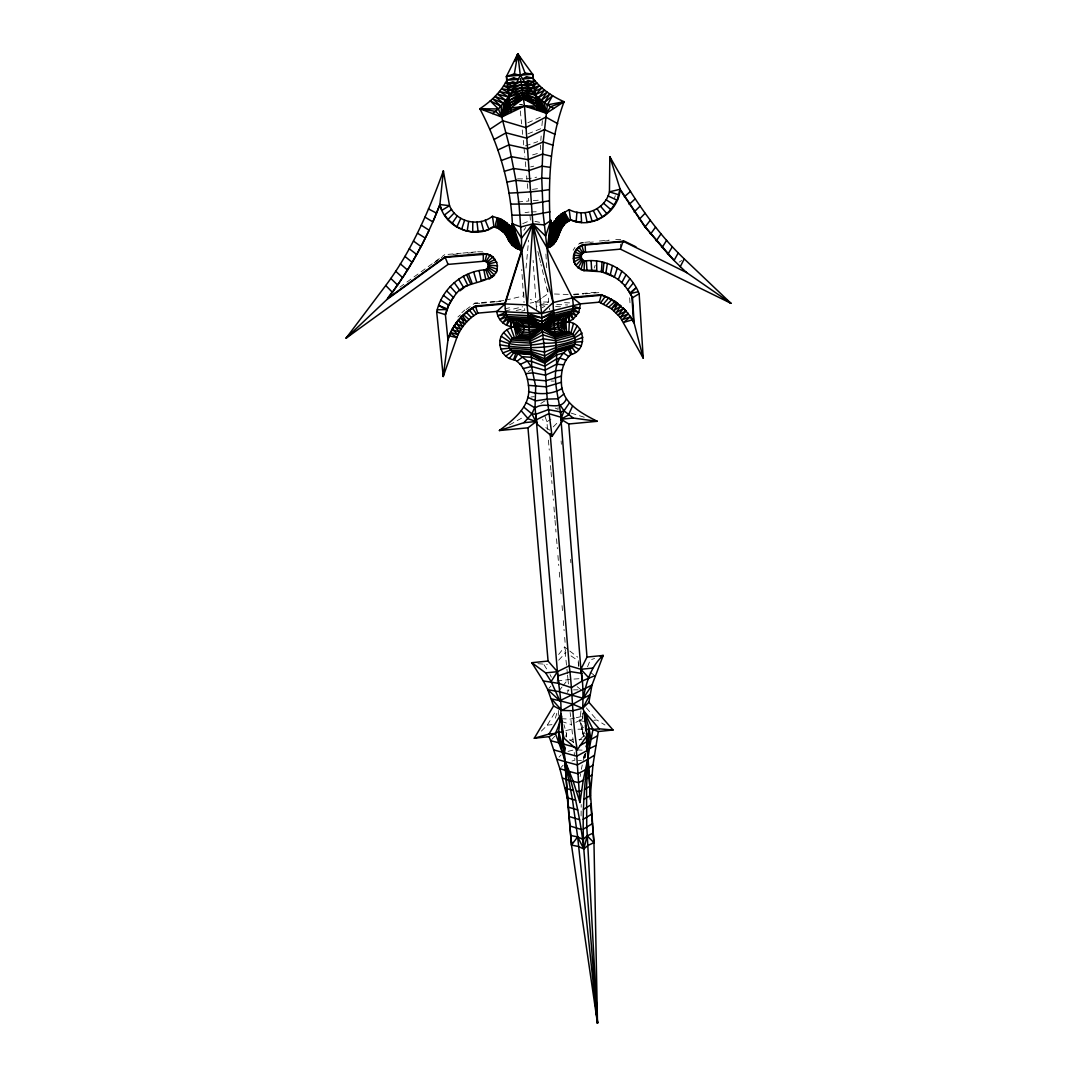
<?xml version="1.0" encoding="UTF-8"?>
<svg xmlns="http://www.w3.org/2000/svg" width="1077" height="1077" viewBox="0 0 1077 1077"><rect width="100%" height="100%" fill="white"/><g stroke="black" fill="none" stroke-linecap="round" stroke-linejoin="round"><path stroke-width="0.75" stroke-dasharray="5 3.75" d="M581.082 815.976L581.19 804.492M620.406 249.137L620.527 244.142M585.457 757.683L585.605 753.213M540.398 149.636L540.614 145.099M540.829 140.562L541.152 135.985M558.249 715.451L558.694 710.43M583.707 736.614L582.455 732.023L582.872 727.325M523.759 292.688L524.014 302.57M526.034 268.065L528.605 240.171M542.404 120.664L541.677 128.365L527.192 134.127M566.125 736.883L566.489 733.693L563.944 724.646M566.071 737.018L566.489 733.693L565.694 736.668M584.501 758.383L585.148 753.442M580.974 710.914L579.655 720.392L583.828 735.847M580.153 776.571L580.624 773.676M581.392 769.328L582.24 764.953M583.101 760.564L584.757 753.173L583.761 757.656M555.395 718.144L557.724 710.174M594.235 268.038L595.191 265.211M614.388 198.437L615.304 195.772M587.53 666.757L590.304 659.972L594.598 658.451M541.394 731.081L547.318 725.144L555.759 711.049M523.866 230.263L525.738 227.476M567.242 692.471L569.006 689.913L565.856 690.559M558.64 654.493L564.577 646.981L568.508 650.037M558.95 690.909L561.965 687.099M562.975 685.82L567.996 679.479L567.552 675.091M548.785 688.459L550.885 686.062M457.927 316.975L460.431 314.847M551.693 739.576L554.897 736.089M558.68 660.188L565.91 652.42M559.044 757.104L561.104 754.923M560.955 767.497L563.163 765.182M579.426 740.236L584.097 735.456M461.804 312.774L464.752 310.055M553.215 426.896L558.734 421.403M528.228 371.727L530.719 369.855M399.823 287.209L444.747 254.657M434.139 262.855L442.135 257.066M541.3 298.342L535.888 302.004L530.019 303.122M542.646 297.427L548.045 293.752L540.991 264.444M679.129 262.142L681.687 260.526M540.816 403.458L545.056 400.792L545.124 403.552M550.926 419.236L546.901 421.713L542.31 419.774M503.901 300.55L474.769 303.175L465.776 309.853M509.502 424.903L522.48 417.674M583.774 736.816L582.455 732.023L584.649 730.839M575.818 722.398L582.886 718.655L582.644 713.97M583.128 242.46L579.911 243.173L577.38 245.166M542.135 307.712L544.841 306.299M527.811 122.791L541.327 116.733M522.722 223.626L530.423 220.489L529.722 211.967L525.051 212.654M539.389 305.262L548.705 302.018L548.18 295.408M525.414 145.88L537.746 141.625M532.577 154.913L540.264 152.665M571.981 760.995L574.93 760.187L574.66 757.252M568.023 751.383L573.974 749.888L574.526 755.771M521.672 311.145L524.795 310.378L524.566 308.493L513.81 311.118M505.113 311.051L522.749 306.783M530.598 166.908L533.721 166.154M504.642 308.911L512.773 306.958M505.53 300.173L523.462 295.96L521.753 269.492M569.895 740.276L573.004 739.562L570.137 712.476M574.808 718.049L570.312 719.099L561.144 718.736M576.303 717.713L582.307 716.326L582.253 713.001M583.532 242.89L579.911 243.173M565.788 730.556L572.008 729.223M517.606 178.795L526.895 178.984L536.696 177.153M536.723 310.539L536.279 306.353L541.017 305.531M542.593 305.262L548.893 304.185L548.705 302.018L535.888 302.004L530.369 299.325M556.917 681.027L572.466 679.17M532.509 189.364L540.237 188.327M531.028 396.982L534.3 396.646M547.318 725.144L551.976 724.659M593.79 720.311L596.887 719.988L604.951 724.996M537.894 663.701L547.291 664.361M517.7 202.005L528.807 200.995L528.268 194.708M573.489 294.29L599.216 291.988M479.777 303.324L474.769 303.175M481.392 303.175L494.37 302.004M495.999 301.856L504.103 301.129M573.866 294.856L583.546 293.994M585.161 293.846L599.66 292.54M448.032 254.374L461.212 253.216M462.854 253.068L476.021 251.897M477.676 251.762L486.077 251.924M584.757 242.312L592.915 241.585M599.445 241.019L609.232 240.158M615.748 239.579L621.146 239.565M453.054 254.401L458.008 253.97M467.903 253.095L472.857 252.651M590.075 242.312L593.346 242.029M604.803 241.019L608.074 240.723M533.29 200.632L539.267 200.134M573.96 679.075L579.938 678.658M531.203 211.927L538.594 211.684M573.529 689.872L578.053 689.818M577.959 729.21L583.896 729.183L584.326 733.693M578.941 739.63L581.917 739.67M551.087 381.029L554.022 381.11M577.245 749.982L582.159 750.13M554.399 293.994L570.272 294.586M564.563 302.677L570.904 302.933M556.715 304.522L567.66 304.979M555.584 306.568L563.661 306.918M578.201 760.335L581.459 760.483M522.735 104.617L519.639 104.469L522.722 105.075M534.986 221.377L539.55 222.266M583.559 721.375L579.655 720.392L584.017 736.493M571.133 413.11L584.932 417.445M561.534 721.482L571.564 724.646M555.22 408.075L558.115 409.368L558.061 405.625M545.81 427.596L549.889 430.194M569.531 739.657L574.647 742.995M571.039 655.906L578.739 661.143M590.048 672.129L593.669 674.794M569.827 651.06L577.689 657.158M577.151 686.695L581.082 689.792M586.319 707.872L596.887 719.988M574.93 247.427L573.139 250.254M543.979 664.697L547.83 670.809M550.037 674.579L551.37 677.204M583.182 727.715L579.655 720.392L582.886 718.655L582.307 716.326M582.455 732.023L584.38 736.156M544.881 416.032L546.901 421.713L547.587 430.073M565.587 651.06L564.577 646.981L566.785 667.673M537.854 251.426L539.038 256.313M539.429 257.941L540.6 262.815M549.351 308.17L549.58 309.705M578.174 661.695L578.659 666.232M520.299 110.944L521.631 123.882M566.946 669.261L567.404 673.637M522.251 129.927L522.695 134.369M523.287 140.373L523.718 144.91M567.996 679.479L568.427 683.949M524.014 147.953L524.889 157.161M573.004 739.562L573.274 742.511M525.32 161.819L525.899 168.025M526.613 175.847L526.895 178.984M536.279 306.353L533.102 260.419M527.313 183.696L527.73 188.421M548.408 440.103L549.243 450.132M549.795 456.823L550.899 470.205M551.034 471.874L551.989 483.573M552.541 490.264L553.376 500.293M553.928 506.971L554.884 518.683M555.032 520.353L555.988 532.051M556.54 538.742L557.374 548.772M557.926 555.463L558.748 565.492M559.3 572.17L559.986 580.53M560.673 588.89L561.373 597.25M562.059 605.611L562.746 613.971M563.298 620.648L564.119 630.691M564.671 637.369L565.358 645.729M561.117 440.937L561.386 444.276M570.595 559.38L570.864 562.719M629.655 297.804L630.085 304.441M545.945 254.051L546.82 270.596M547.789 288.798L547.964 292.096M578.753 662.799L578.807 666.098"/><path stroke-width="1.5" d="M565.358 315.548L566.65 332.349L555.086 335.418L528.268 320.771L531.217 349.662L531.701 367.405L535.7 386.549L535.04 406.918L531.89 413.851L523.92 422.682L499.405 430.517C513.689 419.438 531.728 405.908 528.444 385.337C527.38 375.604 523.516 364.968 514.671 359.785C501.842 359.126 495.11 342.042 503.646 332.564C518.885 317.54 541.516 332.456 559.084 328.808L565.506 322.063L567.498 315.063C574.593 312.505 573.341 303.687 572.452 297.871L547.022 247.898L550.105 246.875C560.875 240.804 558.155 224.218 570.85 220.045C592.404 229.549 618.521 212.331 620.177 189.283L609.824 156.663L609.447 191.827C605.57 209.059 584.582 218.012 569.168 209.611L558.95 215.763L552.138 224.649L553.766 243.887L551.397 245.973C548.22 197.63 546.901 147.993 564.052 101.723C551.841 96.257 540.385 88.556 532.482 77.598M567.148 795.876L571.497 845.055L597.479 1023.15L583.801 848.986C581.728 808.975 584.851 768.709 592.983 729.479L582.67 708.289C583.29 695.338 583.155 682.024 580.88 669.288L560.955 419.209C560.35 395.999 545.029 366.57 567.942 349.042C579.965 348.046 576.195 328.929 564.469 332.255C553.807 330.464 556.984 313.959 567.498 315.063L569.235 321.229C551.599 325.362 532.213 334.974 514.51 326.694C505.705 327.395 497.547 320.152 496.807 311.415L505.1 303.929L521.833 250.618L532.859 223.854L524.512 106.031L520.541 78.675M610.605 159.908L609.824 156.663C630.449 193.497 653.577 229.563 684.258 258.911L730.92 303.283L620.406 249.137L585.484 252.233C579.345 252.153 580.234 262.115 586.319 260.782C608.693 258.722 630.974 272.858 639.146 293.698L643.211 358.076L620.231 317.325L625.966 311.011L614.469 300.954L601.37 294.654L572.062 297.292L580.382 303.862L578.78 312.492L573.126 319.182L569.45 314.026L553.982 317.971L542.175 327.193L528.551 320.273L510.7 319.357L510.686 326.546L512.8 320.017L528.215 321.309L554.897 334.799L564.469 332.255L565.506 322.063L563.204 316.019L553.605 318.469L529.817 337.734L516.462 336.926L512.8 320.017C504.992 318.684 505.423 309.261 504.884 303.337L521.578 250.147L517.189 248.518L521.833 250.618L528.551 320.273L512.8 320.017M585.484 252.233L585.094 244.546C575.374 245.152 569.841 257.78 575.953 265.346L581.822 258.965M508.613 240.171L507.213 223.235L507.254 237.277L506.244 235.473L508.613 240.171L508.856 224.77L510.39 226.412L510.296 242.863L508.398 239.727L509.408 241.544L508.856 224.77L501.653 219.493L492.472 216.289C478.673 227.234 456.285 222.158 449.526 205.68L443.374 170.893C428.808 211.159 411.549 251.022 385.741 285.499L346.08 338.178L448.045 264.404L483.277 261.28C489.389 260.136 490.075 270.152 483.856 269.883C461.185 271.875 441.462 289.78 436.683 311.94L443.239 376.519L456.823 337.599C460.768 327.381 468.253 318.55 477.784 313.124L496.807 311.415L541.556 313.542L580.382 303.862L599.283 302.166L611.467 308.736L620.231 317.325L628.295 313.811L622.95 307.78L623.462 308.385L618.265 314.969L625.966 311.011L625.454 310.405M503.605 220.597L504.373 232.915L505.571 234.571L503.605 220.597L503.498 232.161L498.382 228.432L493.953 226.776C474.19 239.969 445.057 227.422 439.82 204.549C427.084 238.582 409.287 270.69 387.033 299.419L346.08 338.178L350.698 333.507M472.816 222.185L472.668 232.094L468.414 231.057M421.322 225.214L429.144 230.249L421.04 246.566L413.487 241.06M524.014 407.281L531.89 413.851L535.834 414.255L548.328 409.65L560.605 411.926L560.955 419.209L568.75 423.988L597.183 421.309C581.284 413.124 561.44 402.919 561.373 382.281C560.834 372.454 562.908 361.32 570.729 354.629C589.267 350.456 584.636 319.99 565.506 322.063L559.623 318.55L553.484 320.111L529.655 337.101L518.602 336.441L514.51 326.694L522.641 323.652L528.295 323.962L542.027 328.283L553.888 318.523L553.039 302.597L543.158 213.475L541.744 178.109L543.185 141.908L547.331 104.873L552.582 95.678L544.235 102.759L546.416 113.273L564.052 101.723L547.331 104.873L535.107 94.951L527.326 85.998L520.299 75.296L517.781 53.85L506.473 76.373L506.702 80.21M507.159 79.685C501.128 91.841 491.045 101.332 479.857 108.75C498.624 144.278 510.498 183.602 512.396 223.828L520.945 226.951L532.859 223.854L544.222 224.918L550.832 220.475L550.105 246.875L547.022 247.898M483.277 261.28L483.344 253.526L445.003 256.918L388.474 297.858M569.45 314.026L569.235 321.229L573.126 319.182L571.093 312.532L554.009 316.867L542.202 324.985L542.027 328.283L528.268 320.771M421.053 246.108L416.718 254.522L409.287 248.8M584.474 260.701L584.084 270.65L601.41 271.741L614.388 276.964L617.336 268.092M589.671 789.804L590.277 796.442L592.956 765.155L598.3 731.525L613.028 729.991L588.904 702.271L591.973 685.107L603.201 655.435L586.992 657.078L580.88 669.288L582.267 680.96L571.375 687.664L558.734 683.37L543.333 680.96L531.796 662.705L548.072 661.049L557.401 671.685C558.923 692.484 565.721 713.674 555.301 733.41C569.76 770.486 579.345 809.446 583.801 848.986L578.443 846.509L571.497 845.055L560.982 714.091L549.014 734.07L534.286 738.216L553.565 705.92L547.749 689.657L543.333 680.96M569.316 322.225L568.831 332.43L555.288 336.051L528.376 320.798L515.008 320.098L514.51 326.694L520.554 335.418L529.453 335.943L553.524 321.673L558.424 320.407L565.506 322.063L562.396 331.608L554.682 333.655L528.228 322.4L521.16 322.036L519.302 320.852L514.51 326.694L522.17 333.924L529.238 334.341L553.618 323.585L565.506 322.063L560.552 330.424L554.44 332.039L541.798 328.202L514.51 326.694L517.202 320.192M501.088 230.101L501.653 219.493L503.498 232.161L498.193 228.028L499.62 218.537L500.886 229.684M497.534 217.756C498.759 231.717 492.499 229.966 497.534 217.756L498.382 228.432M416.732 254.051L412.208 262.357L404.925 256.407M586.386 738.297L587.961 758.114L586.534 787.933L586.75 826.274L597.479 1023.15L595.473 1004.895M505.84 312.411L497.776 315.723L506.325 314.578L528.349 315.655L541.879 317.93L553.874 313.353L572.964 308.547L578.78 312.492L572.291 310.661L553.968 315.292L542.094 321.835L528.47 317.594L507.348 316.544L502.784 322.871L508.842 318.173L528.538 319.169L542.202 324.985L541.556 313.542L527.461 304.912L532.859 223.854L545.554 236.051L550.832 220.475L555.786 241.45L559.501 232.699L557.321 217.312L560.713 229.738L558.95 215.763L562.356 227.005L565.169 223.06L569.423 220.745L564.442 211.927L566.394 222.064M602.056 261.94L601.41 271.741L600.953 271.229L602.46 271.66M553.766 243.887L550.832 220.475L548.422 247.212M412.235 261.859L407.523 270.044L400.375 263.878M576.949 212.102L576.114 221.727L570.46 219.668L569.168 209.611M424.971 217.123L432.914 221.916L439.86 204.899L443.374 170.893L442.809 175.699M534.286 738.216L549.082 736.668L550.63 740.734L558.842 742.78L558.64 731.633L560.982 714.091L564.913 760.537L573.166 781.296L579.978 802.527L583.236 780.233L587.961 758.114L588.513 768.022L592.956 765.155M407.564 269.533L402.65 277.61L395.663 271.229M443.589 373.288L443.239 376.519L447.951 339.955C452.327 325.792 462.464 313.569 475.536 306.595L505.1 303.929L527.461 304.912M602.932 272.171L603.982 262.478M563.15 735.483L563.675 737.96L577.272 749.807L587.046 735.524L586.44 733.06L587.477 750.386L576.72 756.202L564.348 752.81L564.886 748.03M402.704 277.072L397.615 285.028L390.789 278.431M552.286 244.533L550.832 220.475L547.331 248.356L532.859 223.854L521.497 238.165L521.578 250.147M564.819 747.007L564.348 752.81M508.856 224.77L510.067 242.419L512.356 245.273L512.396 223.828L521.497 238.165L518.993 203.782L515.896 180.33L509.017 144.816L501.72 117.016L498.395 108.965L490.237 100.861L501.128 106.367L501.72 117.016L524.512 106.031L536.736 106.044L546.416 113.273L550.509 106.785L564.052 101.723M397.682 284.476L392.405 292.298L385.741 285.499M479.857 108.75L495.582 111.375L501.72 117.016L506.257 100.592L495.043 96.499L503.753 103.567L501.72 117.016L479.857 108.75L498.395 108.965L510.929 94.13L520.299 75.296L525.051 73.061L532.617 74.205L537.477 110.312M607.361 263.448L605.907 273.019L605.449 272.508L608.33 273.666M468.643 221.552L467.149 231.259L461.696 229.172L464.604 220.273M511.036 112.533L506.473 76.373L514.348 73.936L517.781 53.85L532.617 74.205L532.805 78.056M531.89 413.851L537.1 424.082L552.07 436.36L547.21 399.109L544.72 361.966L556.58 352.314L553.605 318.469L567.498 315.063M619.14 191.787L619.127 194.91L609.447 191.827L620.177 189.283L645.204 226.857L674.108 260.392L678.254 252.893M517.175 56.946L517.781 53.85L521.026 59.289M553.565 705.92L561.857 710.443L583.249 698.313C586.265 682.603 590.775 666.434 603.201 655.435L600.333 656.432M612.476 265.507L610.255 274.77L609.77 274.245L618.252 279.562L621.887 271.162M550.63 740.734L559.852 768.641L567.592 798.851L564.913 760.537L572.385 798.999L577.649 836.91L583.801 848.986L587.14 835.887L593.225 833.046L587.477 750.386L586.4 746.388M484.933 261.361L486.844 254.145L483.344 253.526M573.462 323.531L570.918 333.089L555.503 337.209L542.539 331.622L530.167 339.524L512.369 338.42L508.923 343.859L509.3 348.194L513.635 352.906L531.338 354.629L544.787 362.02L556.432 352.246L570.083 348.571L571.779 354.4M583.451 260.365L580.934 269.64L584.084 270.65L577.757 267.325L580.53 269.129M445.42 314.632L448.53 305.128L453.471 297.077L448.597 305.72L445.42 314.632L436.683 311.94M496.78 269.762L496.309 272.427C485.754 285.432 462.518 280.007 453.538 297.656L446.578 290.75M508.842 318.173L506.5 325.227L510.7 319.357M513.594 359.745L515.735 353.552L517.916 353.633L527.393 361.037L531.701 367.405M618.158 195.947L617.269 200.322L608.047 195.906M447.884 339.268C452.259 325.146 462.356 312.949 475.401 305.989L504.884 303.337M518.104 82.162L520.905 81.69L533.896 85.379L521.268 84.585L508.115 90.993L521.618 87.331L534.731 92.11L521.968 89.929L508.869 97.145L501.72 117.016L510.7 110.487L524.512 106.031L537.113 108.279L546.416 113.273L541.192 100.444L547.143 92.164L538.244 97.926L546.416 113.273L524.512 106.031L510.363 108.252L501.72 117.016L509.286 100.403L522.305 92.366L535.107 94.951L544.504 90.158L538.244 97.926M569.289 403.054L564.011 410.849L560.955 419.209L561.952 421.74L552.07 436.36M599.283 302.166L601.37 294.654M514.9 61.214L517.781 53.85L525.051 73.061M620.406 249.137L623.071 241.194L585.094 244.546M572.668 842.295L571.497 845.055L577.649 836.91L582.603 839.212M572.506 406.137L568.414 415.062L560.955 419.209L573.274 418.051L597.183 421.309L594.114 420.34M460.781 218.375L456.756 227.085L447.978 219.493L444.532 214.956L451.6 209.49M725.413 299.446L730.92 303.283L686.655 272.602L679.654 266.086L680.314 266.584L684.258 258.911M577.11 325.873L572.749 334.26L555.745 338.824L543.01 334.866L530.396 341.14L510.754 339.915L503.646 332.564M598.597 218.806C606.27 215.265 612.53 208.884 616.098 201.251M514.671 359.785L517.916 353.633M618.252 279.562L617.754 279.037L621.833 282.564L626.1 274.702M582.549 259.786L578.161 267.836L575.562 264.848M509.65 103.204L522.951 96.782L536.346 103.621L546.416 113.273L535.552 98.209L522.628 94.655L509.65 103.204L501.72 117.016L510.013 105.815L522.951 96.782L535.956 101.009L546.416 113.273L535.107 94.951L521.968 89.929L508.519 94.291L521.618 87.331L534.313 88.812L521.268 84.585L507.711 87.547L514.941 84.343M617.444 303.041L617.942 303.633L613.863 310.661L620.783 305.922L620.271 305.316M672.371 246.7L668.036 254.024L644.625 226.466L620.433 190.279M485.969 261.684L490.048 255.168L486.683 253.674M666.623 240.346L662.113 247.495L661.493 247.037M588.904 702.271L582.67 708.289L572.345 704.048L559.811 700.737L551.114 681.566L557.401 671.685L569.208 665.869L580.88 669.288L592.606 668.09M544.235 102.759L549.835 94.009L541.192 100.444M457.294 215.912L452.057 223.424M583.249 698.313L591.973 685.107L559.811 700.737L551.437 698.879L561.857 710.443L572.802 710.739L582.67 708.289L589.846 694.921L583.249 698.313L559.246 691.703L547.749 689.657L559.811 700.737M621.833 282.564L621.321 282.026L625.077 285.917L629.91 278.66M661.009 233.83L656.324 240.777L655.718 240.346M655.556 227.139L650.683 233.897L650.104 233.48M600.724 302.691L605.261 296.485L604.789 295.906M388.03 297.642L392.486 291.732M509.434 358.453L513.635 352.906L531.405 354.131L544.949 361.024L556.674 351.816L572.022 347.548L575.657 352.381M650.239 220.3L645.204 226.857L644.625 226.466M633.289 282.995L627.958 289.605L632.495 297.764L634.124 323.006L643.211 358.076L641.757 353.431M645.069 213.3L639.307 219.277M603.564 303.929L608.613 297.952L620.783 305.922L616.138 312.747L623.462 308.385M580.018 329.104L574.203 335.876L556.001 340.79L543.481 338.838L530.624 343.105L509.569 341.772L501.303 336.266M640.061 206.151L634.151 211.927M454.211 212.923L447.978 219.493M566.381 398.934C560.417 412.424 545.097 400.496 535.148 407.968L526.209 402.69M635.215 198.841L629.156 204.428M606.297 305.356L611.844 299.635L611.359 299.056M535.107 94.951L541.933 87.964L532.59 92.326L539.442 85.608L529.911 89.256L537.033 83.091L527.326 85.998L534.717 80.412M625.077 285.917L624.566 285.378L630.435 293.563L636.197 287.653L630.032 292.917L629.506 292.352M630.53 191.396L624.323 196.781M566.677 789.145L567.458 797.128M553.039 302.597L541.556 313.542L532.859 223.854L553.039 302.597L572.452 297.871L601.828 295.233L608.613 297.952L608.128 297.373M485.673 269.479L489.12 279.118L494.531 275.281L487.437 268.227M608.936 306.958L614.967 301.533L614.469 300.954M486.885 262.276L492.876 256.999L489.873 254.697M554.009 316.867L542.175 327.193L528.538 319.169M553.982 317.971L542.027 328.283L528.551 320.273M583.384 839.131L587.14 835.887L593.965 842.618L597.479 1023.15L577.649 836.91L570.702 835.483M498.395 108.965L492.66 113.597M583.801 848.986L587.921 845.485L593.965 842.618L593.225 833.046M630.435 316.746L629.91 316.126L632.387 319.815L630.435 316.746L622.048 319.815L628.295 313.811L627.77 313.192L630.435 316.746L623.704 322.413L632.387 319.815L634.124 323.006M583.182 829.236L592.512 823.542M553.968 315.292L542.202 324.985L528.47 317.594M541.798 328.202L553.511 319.021L561.252 317.055L565.506 322.063L558.088 326.87L553.968 327.946L541.798 328.202L553.74 318.496L541.798 328.202L528.995 332.389L523.355 332.066L514.51 326.694L521.16 322.036C528.672 328.727 520.528 338.393 512.369 338.42L506.877 329.589M563.985 393.953L557.967 398.8L547.21 399.109L535.754 400.873L527.77 397.332M583.195 819.314L591.812 814.104M617.942 303.633L611.467 308.736L616.246 302.449L615.761 301.856M506.325 314.578L499.809 319.64L507.348 316.544M517.014 361.226L522.897 356.716L531.23 357.295L544.706 363.259L556.338 354.993L563.554 352.973L568.669 356.487M583.424 809.352L591.125 804.748M502.299 428.915L499.405 430.517L527.972 427.825L536.265 421.524L535.04 406.918M583.869 799.363L590.465 795.459M590.277 796.442L590.102 794.409M510.363 108.252L523.26 98.721L536.346 103.621M505.759 356.137L511.79 351.735L531.405 353.081L544.975 358.924L556.701 350.765L573.637 346.067L578.887 349.433M387.033 299.419L445.057 257.39L486.844 254.145L490.048 255.168L495.151 259.503L487.625 263.098M553.874 313.353L542.094 321.835L528.349 315.655M581.984 332.968C571.537 341.49 557.065 343.361 543.939 343.226C529.507 345.946 513.635 346.565 499.997 340.453M584.515 789.36L589.819 786.264M589.59 785.766L591.017 784.756M585.39 779.358L589.2 777.15M589.496 784.285L589.038 776.88L591.879 774.955M489.725 129.402L502.824 120.745L525.805 127.611L545.851 117.124L557.738 123.68M586.467 769.355L588.607 768.13M581.338 257.995L574.054 261.859M465.035 286.469L467.822 285.351L463.379 276.264M587.773 759.352L594.235 755.354M639.146 293.698L632.495 297.764L629.91 292.998M439.86 204.899L441.839 210.298L449.526 205.68L439.82 204.549M562.275 388.312C552.622 394.411 539.254 394.99 528.524 391.449M613.028 729.991L599.243 728.833L584.259 711.668L589.011 728.469L587.275 749.579L595.743 745.58M553.713 311.172L541.879 317.93L528.188 313.488M494.033 139.552L506.082 132.821L526.465 138.125L544.329 129.59L555.153 134.383M597.452 735.833L591.031 739.414L589.011 728.469L585.74 730.246L585.363 725.602M580.207 745.365L586.938 741.663M510.013 105.815L523.26 98.721L536.736 106.044M549.082 736.668L558.64 731.633L562.557 732.656M588.029 759.204L577.312 764.926L564.981 761.627M585.255 769.88L577.918 773.744L569.491 771.549M490.075 228.297L492.539 227.018M583.236 780.233L578.537 782.656L573.166 781.296M582.267 680.96L594.881 675.683M581.54 790.464L579.184 791.662L576.491 791.003M580.18 800.601L579.48 800.682M520.299 364.376L527.393 361.037L531.365 361.333L544.774 366.207L556.392 359.031L559.838 358.049L565.963 360.176M497.911 149.945L509.017 144.816L527.178 148.814L543.185 141.908L553.026 145.26M517.929 83.023L520.905 81.69L533.478 81.785L528.067 80.492L524.862 82.592L528.672 81.758M509.286 100.403L522.628 94.655L535.956 101.009M561.373 382.281L546.106 386.845L528.444 385.337M502.797 352.946L510.31 350.133L531.338 351.56L544.881 355.868L556.661 349.231L574.835 344.223L581.257 345.757M582.859 337.236C556.594 348.773 527.757 349.715 499.822 344.815M501.357 160.513L511.615 156.717L527.918 159.652L542.377 154.092L551.37 156.259M506.257 100.592L497.332 94.076L508.869 97.145L522.305 92.366L535.552 98.209M558.33 675.858L570.635 671.658L581.97 673.435M593.427 220.772L597.816 219.829L593.36 210.675M560.605 411.926L564.011 410.849L573.274 418.051M581.122 256.918L573.381 258.574M504.359 171.256L513.904 168.55L528.699 170.61L541.893 166.154L550.159 167.339M523.274 368.563L531.634 366.476L544.949 370.232L556.594 364.174L563.715 364.834M561.319 376.156L545.635 380.787L527.488 379.292M630.435 293.563L638.176 291.719M549.97 211.859L532.132 215.117L511.831 215.185M506.917 182.134L515.896 180.33L529.507 181.663L541.744 178.109L549.418 178.472M488.137 264.067L496.51 262.021L497.439 265.817L488.379 265.144M472.547 231.676L482.2 230.936M588.029 221.889L590.748 221.431M515.318 82.619L507.307 83.952L512.84 81.744L516.973 83.252L505.409 82.835L515.089 87.022L503.551 85.864L513.083 90.643L501.586 88.745L510.929 94.13L499.499 91.491L508.869 97.145M549.337 200.78L531.23 203.93L510.66 204.132M484.138 279.535L481.163 280.518L479.09 270.556M509.017 193.106C522.587 192.46 535.74 191.814 549.149 189.633M532.617 74.205L506.473 76.373M562.181 752.217L564.186 752.002L558.64 731.633L562.181 752.217L553.915 749.969M500.778 349.083L509.3 348.194L531.217 349.662L544.666 352.044L556.567 347.332L575.508 342.136L582.617 341.597M525.724 373.611L533.384 372.804L545.245 375.159L555.719 370.744L562.127 370.246M549.014 734.07L555.301 733.41M589.294 749.363L589.011 728.469L592.983 729.479L599.243 728.833M531.796 662.705L545.649 672.883L557.401 671.685L535.834 414.255M523.92 422.682L536.265 421.524L528.242 418.832L521.349 410.916M623.596 241.625L585.511 244.991C576.02 245.623 570.447 257.632 575.953 265.346M572.964 308.547L580.14 308.278L573.085 306.339M583.667 270.139L596.335 270.435M581.176 255.828L573.556 255.195M437.316 309.799L446.713 309.489M575.71 221.337L581.163 222.172M569.935 825.965L581.19 829.452M450.523 332.416L458.035 334.718L452.165 329.118M569.168 816.528L579.561 819.705M514.348 73.936L520.299 75.296M568.427 807.171L577.716 809.958M567.7 797.882L575.657 800.238M567 788.687L573.381 790.545M566.314 779.573L570.904 780.892M565.64 770.553L568.212 771.28M563.742 744.099L576.168 747.6L579.978 802.527M556.984 759.285L565.29 761.722M452.246 329.777L459.435 331.931L454.023 325.941M559.852 768.641L565.573 770.445M488.339 266.248L497.305 269.21L496.309 272.427L488.016 267.298M562.504 778.065L566.179 779.304M581.526 254.778L574.593 251.978M564.954 787.529L566.812 788.189M454.104 326.587L461.01 329.239L456.083 322.885M592.983 729.479L598.3 731.525M503.753 103.567L492.687 98.761L501.128 106.367M456.163 323.517L462.76 326.641L458.344 319.963M556.58 352.314L556.634 365.103M624.121 241.033L635.982 246.862M623.071 241.194L686.655 272.602L685.968 272.091M456.675 226.682L460.444 228.553M553.726 108.481L547.331 104.873M531.338 354.629L544.787 362.02L544.343 347.736L542.108 329.293L529.965 338.353L514.321 337.411L510.767 327.543M428.431 208.911L436.454 213.098M458.439 320.596L464.672 324.177L460.781 317.19M446.78 310.095L438.635 305.41L447.009 308.776M606.055 199.73L614.132 205.02M521.833 250.618L512.396 223.828L516.058 248.195L513.285 245.893L517.431 248.975L512.396 223.828L512.544 227.045M460.875 317.823L466.745 321.821L462.275 315.709M417.499 233.197L425.186 238.03M571.093 312.532L576.383 316.207L572.291 310.661M440.776 300.254L448.53 305.128M610.78 209.584L603.524 203.19M450.59 333.076L456.823 337.599L449.096 335.795M667.403 253.566L674.108 260.392M606.809 213.569L600.522 206.219M602.299 216.881L597.102 208.723M582.118 253.849L576.41 249.124M468.966 319.613L463.406 314.578M443.428 295.354L450.792 300.968M592.108 221.202L589.375 212.007M512.127 244.829L513.514 246.337L511.777 228.176L510.39 226.412L511.05 243.671L512.356 245.273L510.39 226.412M471.336 317.553L466.179 312.155M673.462 259.907L680.314 266.584M567.687 221.148L564.442 211.927M565.169 223.06L562.517 213.058L566.771 222.441M564.025 224.164L562.517 213.058M503.282 231.743L504.575 233.332M580.88 669.288L588.661 677.702M581.849 245.273L583.882 252.597M562.961 225.335L560.673 214.336L564.388 224.555M492.701 256.528L496.712 262.519M578.887 246.835L582.913 253.095M473.826 315.655L469.128 309.907M591.663 270.112L591.098 260.607M450.186 286.495L456.527 293.469M558.721 233.817L555.826 218.994L559.501 232.699M558.276 235.351L555.826 218.994M586.965 270.287L586.319 260.782M557.738 236.846L554.453 220.785L558.64 235.769M556.311 239.686L553.228 222.67L557.428 238.717L554.453 220.785M554.48 242.258L552.138 224.649M476.424 313.905L472.197 307.847M454.225 282.632L460.041 290.763L463.797 287.855L458.64 279.212M564.011 410.849L559.784 404.602M486.629 268.967L491.893 277.031M545.649 672.883L551.114 681.566M631.849 319.182L633.586 322.373L631.957 297.185M520.07 249.716L512.396 223.828L514.523 246.862M518.616 249.177L512.396 223.828L512.719 226.937M507.038 236.859L505.463 221.849L505.355 234.153L506.459 235.89L505.463 221.849M507.711 238.3L507.213 223.235M567.942 349.042L570.729 354.629M502.124 230.666L501.653 219.493M499.566 228.809L499.62 218.537M466.583 274.702L470.662 283.978L472.103 283.278L468.414 273.814M448.045 264.404L445.003 256.918M485.175 220.112L489.012 229.347L483.735 231.124L481.177 221.445M497.439 265.817L497.116 268.698M478.094 231.622L477.03 222.145M477.784 313.124L475.401 305.989M513.392 226.857L512.396 223.828L512.921 227.045M485.7 279.32L483.856 269.883M473.665 271.916L476.559 281.662M561.831 717.107L560.982 714.091L563.675 737.96M513.258 226.991L512.396 223.828L513.069 226.924M586.225 745.796L587.477 750.386M558.95 215.763L561.48 228.337L560.053 231.192L557.321 217.312M585.242 212.707L587.1 222.508M511.777 228.176L514.752 247.32M561.952 421.74L561.305 417.351L548.826 413.649L536.494 419.693L537.1 424.082M492.472 216.289L493.953 226.776M553.228 222.67L555.786 241.45M560.673 214.336L562.356 227.005M584.999 720.957L584.259 711.668L587.046 735.524M577.272 749.807C572.17 722.088 572.937 693.601 569.208 665.869L550.159 433.533M557.401 671.685L558.734 683.37M517.781 53.85L518.468 59.989M594.746 998.244L595.11 1001.57M584.259 711.668L586.265 731.418M445.353 314.013L447.951 339.955M567.404 796.832L567.592 798.851M566.475 788.485L567.014 794.409M589.671 791.999L590.304 799.363M590.694 803.765L593.965 842.618M595.904 1004.706L596.335 1009.741M596.618 1013.094L597.479 1023.15L596.133 999.779M527.972 427.825L548.072 661.049M568.75 423.988L586.992 657.078M589.684 787.26L590.169 794.705M588.607 769.503L589.038 776.88M581.068 212.734L581.567 222.562M550.832 220.475L551.061 225.295M596.618 260.984L596.779 270.946M526.518 76.777L522.52 79.025L533.048 78.056L526.518 76.777M513.635 77.84L506.89 80.223L518.71 79.335L513.635 77.84"/></g></svg>
